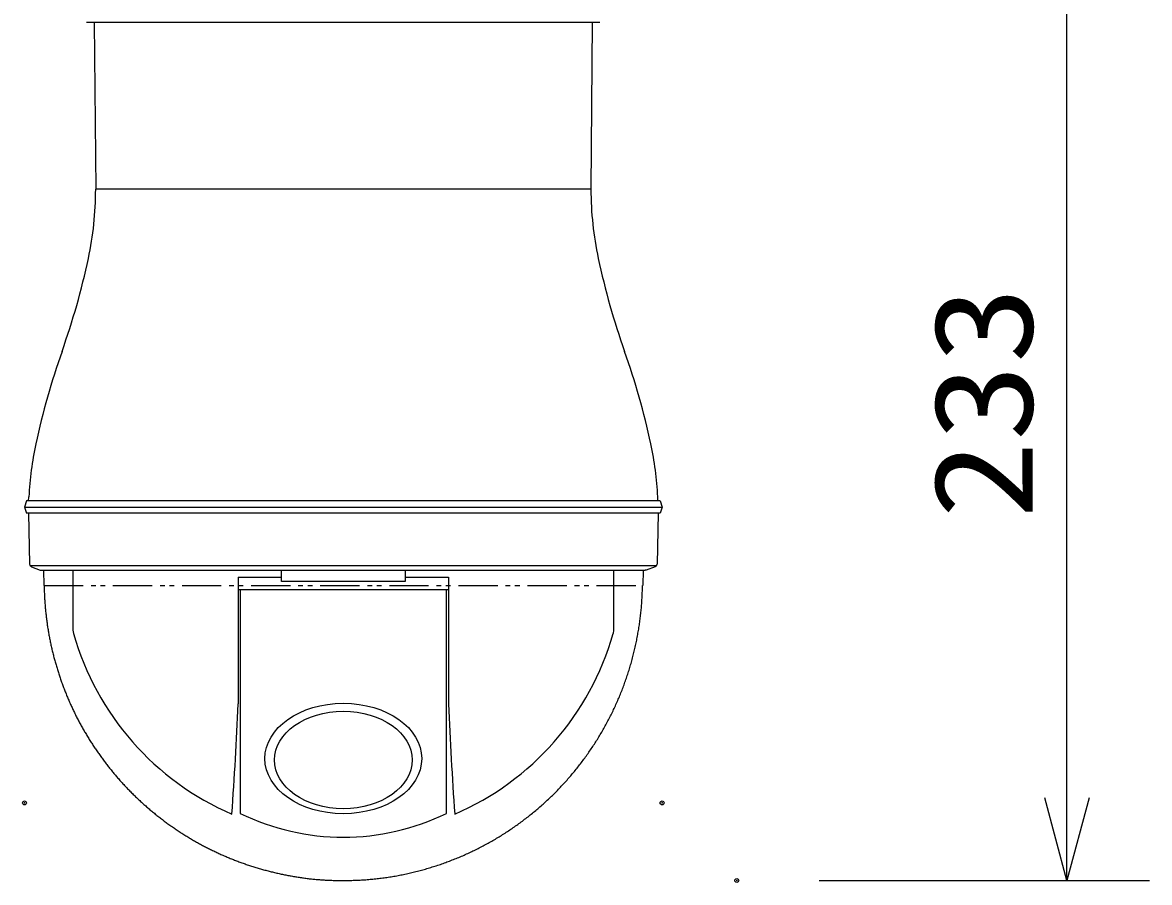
# Model space of a CAD drawing. Units: millimetres, scale not verified. Extents: x -63 to 63, y -57 to 57.
# Drawn here: x -32.27 to -4.96, y 4.44 to 25.28 of the extents above; entities that cross this region are included whole.
import ezdxf
from ezdxf.enums import TextEntityAlignment as Align

# ---------------------------------------------------------------- set-up
doc = ezdxf.new("R2010")
doc.units = ezdxf.units.MM
doc.header["$LTSCALE"] = 0.190236
doc.header["$PDMODE"] = 32
doc.header["$PDSIZE"] = 0.0951
doc.linetypes.add('DOUBLE_CHAIN1', pattern=[8.8, 5, -1, 0.6, -0.6, 0.6, -1])
for name, color, linetype in [('0-2_GAIKEI', 1, 'Continuous'), ('0-3_WAKU', 1, 'Continuous'), ('0-4_SUNPO', 3, 'Continuous'), ('0-5_Defpoints', 7, 'Continuous')]:
    doc.layers.add(name, color=color, linetype=linetype)
doc.styles.add('ＭＳ ゴシック', font='')
doc.styles.get('ＭＳ ゴシック').set_extended_font_data('MS Gothic')

# ---------------------------------------------------------------- blocks, each defined once
blk = doc.blocks.new('_OPEN30')
at = {"layer": '0-3_WAKU', "color": 7}
blk.add_line((0, 0), (-1, 0), dxfattribs=at)
blk.add_lwpolyline([(-1, 0.26795), (0, 0), (-1, -0.26795)], dxfattribs=at)

msp = doc.modelspace()

# ---------------------------------------------------------------- linework, layer by layer
at = {"layer": '0-2_GAIKEI', "color": 7}
for p, q in [((-18.2753, 25.2814), (-30.7136, 25.2814)), ((-30.5282, 25.2814), (-30.4943, 21.2414)), ((-18.4607, 25.2814), (-18.4946, 21.2414)), ((-18.4944, 21.2414), (-30.4945, 21.2414)), ((-32.1189, 13.6913), (-32.1145, 13.7913)), ((-16.8701, 13.6913), (-16.8744, 13.7913)), ((-16.8194, 13.6913), (-16.7694, 13.5413)), ((-32.1245, 13.3913), (-32.0958, 12.1586)), ((-16.8644, 13.3913), (-16.8931, 12.1586)), ((-16.7694, 13.5413), (-16.8194, 13.3913)), ((-32.0501, 12.0949), (-31.8363, 12.0157)), ((-31.8363, 12.0157), (-31.812, 12.0113)), ((-17.1527, 12.0157), (-17.177, 12.0113)), ((-16.9388, 12.0949), (-17.1527, 12.0157)), ((-31.7624, 12.0114), (-31.7495, 11.6413)), ((-17.2265, 12.0113), (-17.2394, 11.6413))]:
    msp.add_line(p, q, dxfattribs=at)
at = {"layer": '0-2_GAIKEI'}
for p, q in [((-16.8194, 13.6913), (-32.1695, 13.6913)), ((-32.2195, 13.5413), (-16.7694, 13.5413)), ((-16.8194, 13.3913), (-32.1695, 13.3913)), ((-32.0865, 12.1255), (-16.9025, 12.1255)), ((-31.8119, 12.0113), (-17.177, 12.0113)), ((-27.0445, 11.8413), (-27.0445, 11.5413)), ((-27.0445, 11.8413), (-25.9945, 11.8413)), ((-25.9945, 11.8413), (-25.9945, 12.0113)), ((-25.9945, 11.7413), (-25.9945, 11.8413)), ((-22.9945, 12.0113), (-22.9945, 11.8413)), ((-22.9945, 11.8413), (-21.9445, 11.8413)), ((-22.9945, 11.8413), (-22.9945, 11.7413)), ((-21.9445, 11.8413), (-21.9445, 11.5413)), ((-27.0445, 11.5413), (-21.9445, 11.5413)), ((-27.0445, 11.5413), (-27.0445, 8.7692)), ((-26.9945, 11.5413), (-26.9945, 6.1188)), ((-22.9945, 11.7413), (-25.9945, 11.7413)), ((-21.9945, 6.1188), (-21.9945, 11.5413)), ((-21.9445, 11.5413), (-21.9445, 8.7692))]:
    msp.add_line(p, q, dxfattribs=at)
at = {"layer": '0-2_GAIKEI', "linetype": 'DOUBLE_CHAIN1'}
msp.add_line((-31.7495, 11.6413), (-17.2394, 11.6413), dxfattribs=at)
at = {"layer": '0-2_GAIKEI', "color": 7}
for points in [[(-32.1695, 13.6913), (-32.2195, 13.5413), (-32.1695, 13.3913)], [(-31.7438, 11.6413), (-31.7431, 11.6138), (-31.7424, 11.5863), (-31.7417, 11.5587), (-31.7409, 11.5312), (-31.7401, 11.5037), (-31.7392, 11.4762), (-31.7383, 11.4487), (-31.7373, 11.4212), (-31.7361, 11.3937), (-31.7349, 11.3662), (-31.7335, 11.3387), (-31.732, 11.3112), (-31.7304, 11.2837), (-31.7286, 11.2562), (-31.7267, 11.2288), (-31.7247, 11.2013), (-31.7226, 11.1738), (-31.7203, 11.1464), (-31.718, 11.119), (-31.7155, 11.0915), (-31.7129, 11.0641), (-31.7102, 11.0367), (-31.7074, 11.0093), (-31.7045, 10.982), (-31.7016, 10.9546), (-31.6985, 10.9272), (-31.6953, 10.8999), (-31.692, 10.8725), (-31.6887, 10.8452), (-31.6852, 10.8179), (-31.6816, 10.7906), (-31.678, 10.7633), (-31.6742, 10.736), (-31.6704, 10.7088), (-31.6665, 10.6815), (-31.6624, 10.6543), (-31.6583, 10.6271), (-31.654, 10.5999), (-31.6497, 10.5727)], [(-17.3791, 10.3502), (-17.3726, 10.3838), (-17.3663, 10.4174), (-17.3601, 10.451), (-17.3542, 10.4847), (-17.3484, 10.5184), (-17.3427, 10.5522), (-17.3372, 10.5859), (-17.3319, 10.6197), (-17.3267, 10.6535), (-17.3217, 10.6874), (-17.3168, 10.7212), (-17.3121, 10.7551), (-17.3075, 10.789), (-17.3031, 10.8229), (-17.2988, 10.8568), (-17.2947, 10.8908), (-17.2907, 10.9248), (-17.2869, 10.9588), (-17.2832, 10.9928), (-17.2796, 11.0268), (-17.2763, 11.0608), (-17.2731, 11.0949), (-17.27, 11.129), (-17.2672, 11.163), (-17.2645, 11.1971), (-17.262, 11.2313), (-17.2597, 11.2654), (-17.2576, 11.2995), (-17.2557, 11.3337), (-17.254, 11.3678), (-17.2525, 11.402), (-17.2512, 11.4362), (-17.25, 11.4704), (-17.2489, 11.5045), (-17.2479, 11.5387), (-17.2469, 11.5729), (-17.246, 11.6071), (-17.2451, 11.6413)], [(-31.6497, 10.5727), (-31.6452, 10.5455), (-31.6406, 10.5184), (-31.636, 10.4912), (-31.6312, 10.4641), (-31.6263, 10.437), (-31.6213, 10.41), (-31.6162, 10.3829), (-31.611, 10.3559), (-31.6057, 10.3289), (-31.6002, 10.3019), (-31.5947, 10.2749), (-31.5891, 10.2479), (-31.5833, 10.221), (-31.5775, 10.1941), (-31.5716, 10.1672), (-31.5655, 10.1404), (-31.5594, 10.1135), (-31.5532, 10.0867), (-31.5468, 10.0599), (-31.5404, 10.0332), (-31.5339, 10.0064), (-31.5272, 9.9797), (-31.5205, 9.953), (-31.5136, 9.9263), (-31.5067, 9.8997), (-31.4997, 9.8731), (-31.4925, 9.8465), (-31.4853, 9.8199), (-31.4779, 9.7934), (-31.4705, 9.7669), (-31.4629, 9.7404), (-31.4553, 9.714), (-31.4475, 9.6875), (-31.4397, 9.6611), (-31.4317, 9.6348), (-31.4237, 9.6085), (-31.4155, 9.5822), (-31.4073, 9.5559), (-31.3989, 9.5297)], [(-17.7537, 9.0718), (-17.7412, 9.1037), (-17.7289, 9.1356), (-17.7166, 9.1675), (-17.7046, 9.1995), (-17.6927, 9.2316), (-17.6809, 9.2637), (-17.6693, 9.2959), (-17.6578, 9.3281), (-17.6465, 9.3604), (-17.6354, 9.3927), (-17.6244, 9.4251), (-17.6135, 9.4576), (-17.6028, 9.49), (-17.5923, 9.5226), (-17.5819, 9.5552), (-17.5717, 9.5878), (-17.5616, 9.6205), (-17.5516, 9.6532), (-17.5419, 9.686), (-17.5323, 9.7188), (-17.5228, 9.7517), (-17.5135, 9.7846), (-17.5043, 9.8176), (-17.4953, 9.8506), (-17.4865, 9.8836), (-17.4778, 9.9167), (-17.4693, 9.9498), (-17.4609, 9.983), (-17.4526, 10.0162), (-17.4446, 10.0494), (-17.4367, 10.0827), (-17.4289, 10.116), (-17.4213, 10.1494), (-17.4138, 10.1827), (-17.4066, 10.2162), (-17.3994, 10.2496), (-17.3925, 10.2831), (-17.3857, 10.3166), (-17.3791, 10.3502)], [(-31.3989, 9.5297), (-31.3905, 9.5035), (-31.3819, 9.4773), (-31.3733, 9.4511), (-31.3645, 9.425), (-31.3557, 9.399), (-31.3467, 9.3729), (-31.3377, 9.3469), (-31.3285, 9.321), (-31.3193, 9.295), (-31.31, 9.2691), (-31.3005, 9.2433), (-31.291, 9.2174), (-31.2814, 9.1916), (-31.2716, 9.1659), (-31.2618, 9.1402), (-31.2519, 9.1145), (-31.2419, 9.0888), (-31.2317, 9.0632), (-31.2215, 9.0377), (-31.2112, 9.0121), (-31.2008, 8.9867), (-31.1903, 8.9612), (-31.1797, 8.9358), (-31.169, 8.9104), (-31.1582, 8.8851), (-31.1473, 8.8598), (-31.1363, 8.8346), (-31.1252, 8.8094), (-31.114, 8.7842), (-31.1028, 8.7591), (-31.0914, 8.734), (-31.0799, 8.709), (-31.0683, 8.684), (-31.0567, 8.6591), (-31.0449, 8.6342), (-31.0331, 8.6093), (-31.0211, 8.5845), (-31.0091, 8.5598), (-30.997, 8.535)], [(-18.3561, 7.8837), (-18.338, 7.9127), (-18.32, 7.9417), (-18.3021, 7.9709), (-18.2844, 8.0002), (-18.2668, 8.0295), (-18.2493, 8.0589), (-18.232, 8.0884), (-18.2148, 8.118), (-18.1978, 8.1477), (-18.1809, 8.1774), (-18.1641, 8.2072), (-18.1475, 8.2371), (-18.131, 8.2671), (-18.1147, 8.2972), (-18.0985, 8.3273), (-18.0825, 8.3575), (-18.0666, 8.3878), (-18.0508, 8.4182), (-18.0352, 8.4486), (-18.0198, 8.4791), (-18.0045, 8.5097), (-17.9893, 8.5404), (-17.9743, 8.5711), (-17.9594, 8.6019), (-17.9447, 8.6328), (-17.9301, 8.6637), (-17.9156, 8.6947), (-17.9013, 8.7258), (-17.8872, 8.7569), (-17.8732, 8.7881), (-17.8593, 8.8194), (-17.8456, 8.8507), (-17.832, 8.8821), (-17.8186, 8.9136), (-17.8053, 8.9451), (-17.7922, 8.9767), (-17.7792, 9.0084), (-17.7664, 9.0401), (-17.7537, 9.0718)], [(-30.997, 8.535), (-30.9847, 8.5104), (-30.9724, 8.4858), (-30.96, 8.4612), (-30.9475, 8.4366), (-30.9349, 8.4122), (-30.9222, 8.3877), (-30.9095, 8.3633), (-30.8966, 8.339), (-30.8836, 8.3147), (-30.8706, 8.2905), (-30.8574, 8.2663), (-30.8442, 8.2422), (-30.8308, 8.2181), (-30.8174, 8.194), (-30.8039, 8.17), (-30.7903, 8.1461), (-30.7766, 8.1222), (-30.7628, 8.0984), (-30.7489, 8.0746), (-30.735, 8.0509), (-30.7209, 8.0272), (-30.7068, 8.0036), (-30.6925, 7.98), (-30.6782, 7.9565), (-30.6638, 7.9331), (-30.6493, 7.9097), (-30.6347, 7.8863), (-30.62, 7.863), (-30.6052, 7.8398), (-30.5903, 7.8166), (-30.5754, 7.7935), (-30.5604, 7.7705), (-30.5452, 7.7475), (-30.53, 7.7245), (-30.5147, 7.7016), (-30.4993, 7.6788), (-30.4838, 7.656), (-30.4683, 7.6333), (-30.4526, 7.6106)], [(-19.1655, 6.8256), (-19.1424, 6.8508), (-19.1194, 6.8761), (-19.0965, 6.9015), (-19.0737, 6.927), (-19.051, 6.9527), (-19.0285, 6.9784), (-19.006, 7.0042), (-18.9837, 7.0302), (-18.9616, 7.0562), (-18.9395, 7.0824), (-18.9176, 7.1086), (-18.8958, 7.135), (-18.8741, 7.1614), (-18.8525, 7.188), (-18.8311, 7.2146), (-18.8098, 7.2414), (-18.7886, 7.2683), (-18.7676, 7.2952), (-18.7467, 7.3223), (-18.7259, 7.3495), (-18.7052, 7.3767), (-18.6847, 7.4041), (-18.6643, 7.4316), (-18.6441, 7.4591), (-18.6239, 7.4868), (-18.604, 7.5145), (-18.5841, 7.5424), (-18.5644, 7.5703), (-18.5448, 7.5984), (-18.5253, 7.6265), (-18.506, 7.6547), (-18.4868, 7.683), (-18.4677, 7.7114), (-18.4488, 7.7399), (-18.43, 7.7685), (-18.4113, 7.7972), (-18.3928, 7.8259), (-18.3744, 7.8547), (-18.3561, 7.8837)], [(-30.4526, 7.6106), (-30.4369, 7.5881), (-30.4211, 7.5655), (-30.4052, 7.543), (-30.3892, 7.5206), (-30.3731, 7.4983), (-30.357, 7.476), (-30.3408, 7.4537), (-30.3244, 7.4316), (-30.308, 7.4094), (-30.2916, 7.3874), (-30.275, 7.3654), (-30.2583, 7.3435), (-30.2416, 7.3216), (-30.2248, 7.2998), (-30.2079, 7.2781), (-30.1909, 7.2564), (-30.1738, 7.2348), (-30.1567, 7.2133), (-30.1394, 7.1918), (-30.1221, 7.1704), (-30.1047, 7.1491), (-30.0872, 7.1278), (-30.0697, 7.1066), (-30.052, 7.0855), (-30.0343, 7.0644), (-30.0165, 7.0434), (-29.9986, 7.0225), (-29.9806, 7.0016), (-29.9626, 6.9808), (-29.9445, 6.9601), (-29.9263, 6.9394), (-29.908, 6.9188), (-29.8897, 6.8983), (-29.8712, 6.8778), (-29.8527, 6.8574), (-29.8342, 6.8371), (-29.8155, 6.8169), (-29.7968, 6.7967), (-29.778, 6.7766)], [(-29.778, 6.7766), (-29.7591, 6.7566), (-29.7401, 6.7366), (-29.7211, 6.7167), (-29.7019, 6.6969), (-29.6827, 6.6772), (-29.6635, 6.6575), (-29.6441, 6.6379), (-29.6247, 6.6184), (-29.6052, 6.599), (-29.5856, 6.5796), (-29.566, 6.5603), (-29.5463, 6.5411), (-29.5265, 6.522), (-29.5066, 6.5029), (-29.4866, 6.4839), (-29.4666, 6.465), (-29.4465, 6.4462), (-29.4264, 6.4275), (-29.4062, 6.4088), (-29.3859, 6.3902), (-29.3655, 6.3716), (-29.3451, 6.3532), (-29.3246, 6.3348), (-29.304, 6.3165), (-29.2834, 6.2982), (-29.2627, 6.2801), (-29.2419, 6.262), (-29.2211, 6.244), (-29.2002, 6.2261), (-29.1793, 6.2082), (-29.1582, 6.1905), (-29.1371, 6.1728), (-29.116, 6.1552), (-29.0947, 6.1376), (-29.0734, 6.1202), (-29.0521, 6.1028), (-29.0306, 6.0856), (-29.0091, 6.0684), (-28.9875, 6.0512)], [(-20.1549, 5.9335), (-20.1276, 5.9541), (-20.1003, 5.9747), (-20.0732, 5.9955), (-20.0461, 6.0165), (-20.0191, 6.0375), (-19.9923, 6.0587), (-19.9655, 6.08), (-19.9389, 6.1014), (-19.9123, 6.123), (-19.8858, 6.1447), (-19.8595, 6.1665), (-19.8332, 6.1884), (-19.8071, 6.2105), (-19.781, 6.2326), (-19.7551, 6.2549), (-19.7292, 6.2773), (-19.7035, 6.2999), (-19.6779, 6.3225), (-19.6524, 6.3453), (-19.627, 6.3682), (-19.6017, 6.3913), (-19.5765, 6.4144), (-19.5514, 6.4377), (-19.5264, 6.461), (-19.5016, 6.4845), (-19.4768, 6.5082), (-19.4522, 6.5319), (-19.4277, 6.5557), (-19.4033, 6.5797), (-19.379, 6.6038), (-19.3548, 6.628), (-19.3307, 6.6523), (-19.3068, 6.6767), (-19.2829, 6.7013), (-19.2592, 6.7259), (-19.2356, 6.7507), (-19.2121, 6.7755), (-19.1888, 6.8005), (-19.1655, 6.8256)], [(-28.9875, 6.0512), (-28.9659, 6.0342), (-28.9442, 6.0173), (-28.9224, 6.0004), (-28.9006, 5.9836), (-28.8787, 5.9669), (-28.8567, 5.9503), (-28.8347, 5.9338), (-28.8126, 5.9174), (-28.7905, 5.9011), (-28.7683, 5.8848), (-28.746, 5.8686), (-28.7236, 5.8525), (-28.7012, 5.8365), (-28.6788, 5.8206), (-28.6562, 5.8048), (-28.6337, 5.789), (-28.611, 5.7733), (-28.5883, 5.7578), (-28.5656, 5.7423), (-28.5428, 5.7268), (-28.5199, 5.7115), (-28.497, 5.6963), (-28.474, 5.6811), (-28.4509, 5.666), (-28.4278, 5.651), (-28.4047, 5.6361), (-28.3815, 5.6213), (-28.3582, 5.6066), (-28.3349, 5.592), (-28.3115, 5.5774), (-28.2881, 5.563), (-28.2646, 5.5486), (-28.2411, 5.5343), (-28.2175, 5.5201), (-28.1938, 5.5061), (-28.1701, 5.492), (-28.1463, 5.4781), (-28.1225, 5.4643), (-28.0986, 5.4506)], [(-21.291, 5.2377), (-21.2603, 5.2528), (-21.2297, 5.2682), (-21.1992, 5.2836), (-21.1688, 5.2992), (-21.1384, 5.315), (-21.1081, 5.3309), (-21.0779, 5.3469), (-21.0477, 5.3631), (-21.0177, 5.3794), (-20.9877, 5.3959), (-20.9578, 5.4125), (-20.9279, 5.4292), (-20.8982, 5.4461), (-20.8685, 5.4631), (-20.8389, 5.4803), (-20.8094, 5.4976), (-20.78, 5.515), (-20.7506, 5.5326), (-20.7214, 5.5503), (-20.6922, 5.5682), (-20.6631, 5.5862), (-20.6341, 5.6043), (-20.6052, 5.6226), (-20.5764, 5.641), (-20.5476, 5.6596), (-20.519, 5.6783), (-20.4904, 5.6971), (-20.462, 5.7161), (-20.4336, 5.7352), (-20.4053, 5.7544), (-20.3771, 5.7738), (-20.349, 5.7933), (-20.321, 5.8129), (-20.2931, 5.8327), (-20.2653, 5.8526), (-20.2375, 5.8726), (-20.2099, 5.8928), (-20.1824, 5.9131), (-20.1549, 5.9335)], [(-28.0986, 5.4506), (-28.0747, 5.437), (-28.0508, 5.4234), (-28.0267, 5.41), (-28.0027, 5.3966), (-27.9785, 5.3834), (-27.9543, 5.3702), (-27.9301, 5.3571), (-27.9058, 5.3441), (-27.8815, 5.3312), (-27.8571, 5.3184), (-27.8327, 5.3057), (-27.8082, 5.2931), (-27.7837, 5.2806), (-27.7592, 5.2681), (-27.7346, 5.2558), (-27.7099, 5.2435), (-27.6852, 5.2313), (-27.6605, 5.2193), (-27.6357, 5.2073), (-27.6108, 5.1954), (-27.586, 5.1836), (-27.561, 5.1719), (-27.5361, 5.1603), (-27.5111, 5.1488), (-27.486, 5.1373), (-27.4609, 5.126), (-27.4358, 5.1148), (-27.4106, 5.1036), (-27.3854, 5.0926), (-27.3601, 5.0817), (-27.3348, 5.0708), (-27.3095, 5.0601), (-27.2841, 5.0494), (-27.2586, 5.0389), (-27.2332, 5.0284), (-27.2076, 5.018), (-27.1821, 5.0078), (-27.1565, 4.9976), (-27.1309, 4.9876)], [(-22.5352, 4.7613), (-22.5023, 4.7707), (-22.4694, 4.7801), (-22.4366, 4.7897), (-22.4038, 4.7995), (-22.371, 4.8095), (-22.3383, 4.8195), (-22.3057, 4.8298), (-22.2731, 4.8401), (-22.2406, 4.8507), (-22.2081, 4.8614), (-22.1756, 4.8722), (-22.1432, 4.8832), (-22.1109, 4.8944), (-22.0786, 4.9057), (-22.0464, 4.9172), (-22.0142, 4.9288), (-21.9821, 4.9406), (-21.95, 4.9525), (-21.918, 4.9646), (-21.8861, 4.9768), (-21.8542, 4.9892), (-21.8223, 5.0017), (-21.7906, 5.0144), (-21.7589, 5.0272), (-21.7272, 5.0402), (-21.6956, 5.0534), (-21.6641, 5.0667), (-21.6327, 5.0801), (-21.6013, 5.0937), (-21.5699, 5.1075), (-21.5387, 5.1213), (-21.5075, 5.1354), (-21.4763, 5.1496), (-21.4453, 5.1639), (-21.4143, 5.1784), (-21.3834, 5.193), (-21.3525, 5.2077), (-21.3217, 5.2226), (-21.291, 5.2377)], [(-27.1309, 4.9876), (-27.1052, 4.9776), (-27.0795, 4.9677), (-27.0538, 4.9579), (-27.028, 4.9483), (-27.0022, 4.9387), (-26.9763, 4.9292), (-26.9504, 4.9198), (-26.9245, 4.9106), (-26.8985, 4.9014), (-26.8726, 4.8923), (-26.8465, 4.8833), (-26.8205, 4.8744), (-26.7944, 4.8657), (-26.7682, 4.857), (-26.7421, 4.8484), (-26.7159, 4.8399), (-26.6896, 4.8316), (-26.6634, 4.8233), (-26.6371, 4.8151), (-26.6108, 4.8071), (-26.5844, 4.7991), (-26.558, 4.7912), (-26.5316, 4.7835), (-26.5051, 4.7758), (-26.4787, 4.7683), (-26.4521, 4.7609), (-26.4256, 4.7535), (-26.399, 4.7463), (-26.3724, 4.7391), (-26.3458, 4.7321), (-26.3192, 4.7252), (-26.2925, 4.7183), (-26.2658, 4.7116), (-26.2391, 4.7049), (-26.2123, 4.6984), (-26.1856, 4.692), (-26.1588, 4.6856), (-26.132, 4.6794), (-26.1051, 4.6732)], [(-26.1051, 4.6732), (-26.0783, 4.6671), (-26.0514, 4.6612), (-26.0245, 4.6553), (-25.9976, 4.6495), (-25.9706, 4.6439), (-25.9437, 4.6383), (-25.9167, 4.6328), (-25.8897, 4.6274), (-25.8627, 4.6221), (-25.8356, 4.6169), (-25.8086, 4.6118), (-25.7815, 4.6067), (-25.7544, 4.6018), (-25.7273, 4.597), (-25.7002, 4.5922), (-25.673, 4.5875), (-25.6459, 4.583), (-25.6187, 4.5785), (-25.5915, 4.5741), (-25.5643, 4.5698), (-25.5371, 4.5656), (-25.5099, 4.5616), (-25.4826, 4.5576), (-25.4553, 4.5537), (-25.4281, 4.55), (-25.4008, 4.5464), (-25.3735, 4.5429), (-25.3461, 4.5395), (-25.3188, 4.5362), (-25.2914, 4.5331), (-25.2641, 4.5301), (-25.2367, 4.5273), (-25.2093, 4.5245), (-25.1819, 4.5219), (-25.1545, 4.5194), (-25.127, 4.5171), (-25.0996, 4.5149), (-25.0721, 4.5127), (-25.0447, 4.5107)], [(-23.8454, 4.5204), (-23.8113, 4.5235), (-23.7773, 4.5268), (-23.7432, 4.5302), (-23.7092, 4.5337), (-23.6752, 4.5374), (-23.6412, 4.5413), (-23.6072, 4.5453), (-23.5733, 4.5495), (-23.5393, 4.5538), (-23.5054, 4.5583), (-23.4715, 4.563), (-23.4377, 4.5678), (-23.4038, 4.5728), (-23.37, 4.578), (-23.3362, 4.5834), (-23.3025, 4.5889), (-23.2687, 4.5946), (-23.2351, 4.6005), (-23.2014, 4.6065), (-23.1678, 4.6128), (-23.1341, 4.6192), (-23.1006, 4.6257), (-23.067, 4.6325), (-23.0335, 4.6394), (-23.0001, 4.6464), (-22.9666, 4.6537), (-22.9332, 4.6611), (-22.8998, 4.6686), (-22.8665, 4.6763), (-22.8332, 4.6841), (-22.7999, 4.6921), (-22.7667, 4.7003), (-22.7335, 4.7085), (-22.7004, 4.717), (-22.6672, 4.7255), (-22.6342, 4.7343), (-22.6011, 4.7431), (-22.5681, 4.7522), (-22.5352, 4.7613)], [(-25.0447, 4.5107), (-25.0172, 4.5088), (-24.9897, 4.5071), (-24.9622, 4.5054), (-24.9347, 4.5038), (-24.9073, 4.5024), (-24.8797, 4.501), (-24.8522, 4.4998), (-24.8247, 4.4986), (-24.7972, 4.4975), (-24.7697, 4.4965), (-24.7422, 4.4957), (-24.7147, 4.4949), (-24.6872, 4.4942), (-24.6596, 4.4936), (-24.6321, 4.4931), (-24.6046, 4.4926), (-24.5771, 4.4922), (-24.5495, 4.4919), (-24.522, 4.4916), (-24.4945, 4.4913), (-24.4603, 4.4919), (-24.4261, 4.4924), (-24.3919, 4.4931), (-24.3577, 4.4937), (-24.3235, 4.4945), (-24.2893, 4.4953), (-24.2551, 4.4962), (-24.2209, 4.4973), (-24.1867, 4.4985), (-24.1525, 4.4999), (-24.1184, 4.5015), (-24.0842, 4.5032), (-24.0501, 4.5052), (-24.0159, 4.5073), (-23.9818, 4.5096), (-23.9477, 4.512), (-23.9136, 4.5147), (-23.8795, 4.5174), (-23.8454, 4.5204)]]:
    msp.add_lwpolyline(points, dxfattribs=at)
at = {"layer": '0-2_GAIKEI'}
for points in [[(-31.0445, 12.0113), (-31.0445, 10.556), (-31.033, 10.4736)], [(-17.9444, 12.0113), (-17.9444, 10.556), (-17.956, 10.4736)]]:
    msp.add_lwpolyline(points, dxfattribs=at)
at = {"layer": '0-2_GAIKEI', "color": 7}
for centre, radius, start, end in [((-38.4945, 21.2414), 8, 347.90355, 0), ((-10.4944, 21.2414), 8, 180, 192.09645), ((-48.2725, 23.337), 18.0001, 340.45182, 347.90355), ((-0.7164, 23.337), 18.0001, 192.09645, 199.54818), ((-14.3474, 11.2913), 18.0001, 160.45182, 167.87765), ((-34.6415, 11.2913), 18.0001, 12.12235, 19.54818), ((-24.1245, 13.3913), 8, 167.87765, 177.13402), ((-24.8645, 13.3913), 8, 2.86598, 12.12235), ((-32.0258, 12.1605), 0.07, 181.56908, 249.67687), ((-16.9631, 12.1605), 0.07, 290.32313, 358.43092)]:
    msp.add_arc(centre, radius, start, end, dxfattribs=at)
at = {"layer": '0-2_GAIKEI'}
for centre, radius, start, end in [((-24.4945, 12.3413), 6.8, 195.94237, 246.6035), ((-24.4945, 12.3413), 6.8, 293.3965, 344.05763), ((-113.5285, 12.2987), 86.556, 355.89351, 357.66298), ((64.5395, 12.2987), 86.556, 182.33702, 184.10649), ((-24.4945, 11.2413), 5.7, 243.98563, 296.01437)]:
    msp.add_arc(centre, radius, start, end, dxfattribs=at)
for centre, major_axis, ratio in [((-24.4944, 7.4475), (1.9001, 0), 0.704481), ((-24.4944, 7.4122), (1.6697, 0), 0.707354)]:
    msp.add_ellipse(centre, major_axis=major_axis, ratio=ratio, dxfattribs=at)
at = {"layer": '0-4_SUNPO'}
for p, q in [((-6.961, 6.4921), (-6.961, 25.7914)), ((-12.961, 4.4921), (-4.961, 4.4921))]:
    msp.add_line(p, q, dxfattribs=at)
at = {"layer": '0-5_Defpoints'}
for p in [(-32.2195, 6.372), (-16.7694, 6.372), (-14.9611, 4.4921)]:
    msp.add_point(p, dxfattribs=at)

# ---------------------------------------------------------------- block references
at = {"layer": '0-4_SUNPO', "xscale": 2, "yscale": 2, "rotation": 270}
msp.add_blockref('_OPEN30', (-6.961, 4.4921), dxfattribs=at)

# ---------------------------------------------------------------- texts
at = {"layer": '0-4_SUNPO', "style": 'ＭＳ ゴシック', "width": 1.15}
msp.add_text('233', height=2.405, rotation=90, dxfattribs=at).set_placement((-7.0706, 13.2546), align=Align.BOTTOM_LEFT)

doc.saveas('drawing.dxf')
